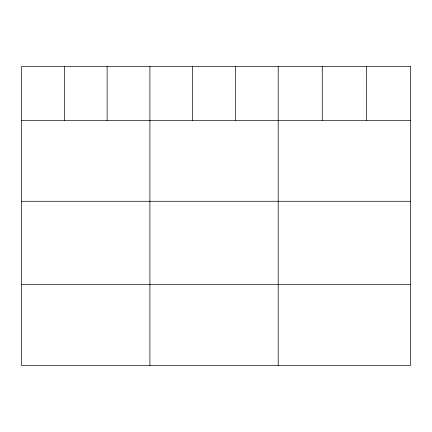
<?xml version="1.0" encoding="UTF-8"?>
<svg xmlns="http://www.w3.org/2000/svg" width="432" height="432" viewBox="0 0 432 432"><rect width="100%" height="100%" fill="white"/><g stroke="black" fill="none" stroke-linecap="round" stroke-linejoin="round"><path stroke-width="0.65" d="M21.6 120.409L410.4 120.409M21.6 201.274L410.4 201.274M21.6 284.591L410.4 284.591M366.336 66.544L366.336 120.409M322.272 66.544L322.272 120.409M278.208 66.544L278.208 365.456M235.44 66.544L235.44 120.409M192.672 66.544L192.672 120.409M149.904 66.544L149.904 365.456M107.136 66.544L107.136 120.409M64.368 66.544L64.368 120.409M410.4 66.544L21.6 66.544L21.6 365.456L410.4 365.456L410.4 66.544"/></g></svg>
